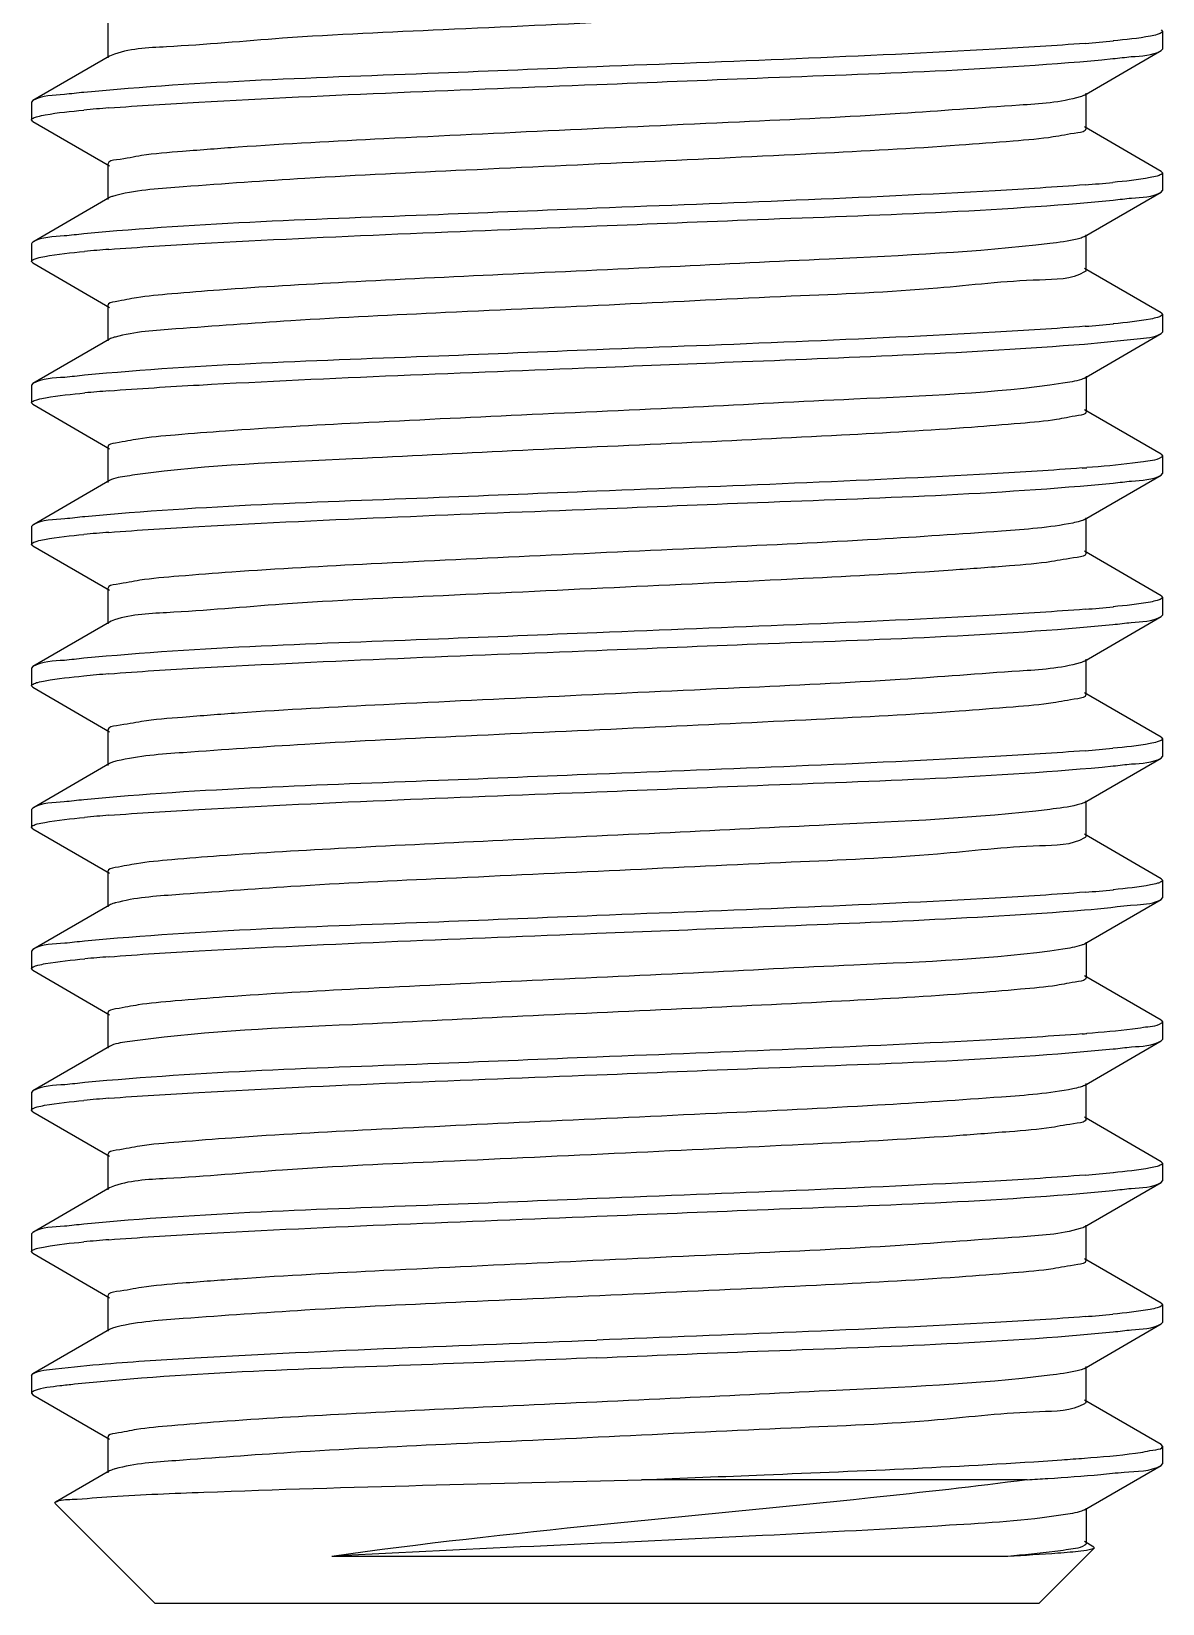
# Model space of a CAD drawing. Extents: x 4995099 to 5303443, y 4627657 to 4889583.
# Drawn here: x 5050734.9 to 5050912.9, y 4772511 to 4772758.2 of the extents above; entities that cross this region are included whole.
import ezdxf

# ---------------------------------------------------------------- set-up
doc = ezdxf.new("R2010")
doc.units = 0
doc.header["$LTSCALE"] = 1000
doc.header["$MEASUREMENT"] = 0
doc.layers.get('0').update_dxf_attribs({"color": 4, "linetype": 'CONTINUOUS'})

msp = doc.modelspace()

# ---------------------------------------------------------------- linework, layer by layer
at = {"linetype": 'Continuous'}
for p, q in [((5050746.98, 4772759.57), (5050746.98, 4772754.01)), ((5050912.68, 4772758.42), (5050912.89, 4772758.18)), ((5050912.89, 4772758.18), (5050912.89, 4772755.4)), ((5050747.22, 4772754.29), (5050735.15, 4772747.3)), ((5050747.5, 4772754.42), (5050747.22, 4772754.29)), ((5050900.6, 4772748.17), (5050912.68, 4772755.16)), ((5050912.68, 4772755.16), (5050912.89, 4772755.4)), ((5050735.15, 4772747.3), (5050734.94, 4772747.06)), ((5050734.94, 4772747.06), (5050734.94, 4772744.28)), ((5050900.85, 4772742.89), (5050900.85, 4772748.45)), ((5050735.15, 4772744.03), (5050734.94, 4772744.28)), ((5050735.15, 4772744.03), (5050747.22, 4772737.04)), ((5050912.68, 4772736.18), (5050900.6, 4772743.17)), ((5050746.98, 4772737.33), (5050746.98, 4772731.77)), ((5050912.68, 4772736.18), (5050912.89, 4772735.94)), ((5050912.89, 4772735.94), (5050912.89, 4772733.16)), ((5050747.22, 4772732.05), (5050735.15, 4772725.06)), ((5050900.6, 4772725.92), (5050912.68, 4772732.91)), ((5050912.68, 4772732.91), (5050912.89, 4772733.16)), ((5050735.15, 4772725.06), (5050734.94, 4772724.82)), ((5050734.94, 4772724.81), (5050734.94, 4772722.03)), ((5050900.6, 4772725.92), (5050900.26, 4772725.77)), ((5050900.85, 4772720.64), (5050900.85, 4772726.2)), ((5050735.15, 4772721.79), (5050734.94, 4772722.03)), ((5050735.15, 4772721.79), (5050747.22, 4772714.8)), ((5050912.68, 4772713.94), (5050900.6, 4772720.92)), ((5050746.98, 4772715.08), (5050746.98, 4772709.52)), ((5050912.68, 4772713.94), (5050912.89, 4772713.69)), ((5050912.89, 4772713.69), (5050912.89, 4772710.91)), ((5050747.22, 4772709.8), (5050735.15, 4772702.81)), ((5050900.6, 4772703.68), (5050912.68, 4772710.67)), ((5050912.68, 4772710.67), (5050912.89, 4772710.91)), ((5050735.15, 4772702.81), (5050734.94, 4772702.57)), ((5050734.94, 4772702.57), (5050734.94, 4772699.79)), ((5050900.85, 4772703.96), (5050900.85, 4772698.4)), ((5050735.15, 4772699.55), (5050734.94, 4772699.79)), ((5050735.15, 4772699.55), (5050747.22, 4772692.56)), ((5050912.68, 4772691.69), (5050900.6, 4772698.68)), ((5050746.98, 4772692.84), (5050746.98, 4772687.28)), ((5050912.68, 4772691.69), (5050912.89, 4772691.45)), ((5050912.89, 4772691.45), (5050912.89, 4772688.67)), ((5050747.22, 4772687.56), (5050735.15, 4772680.57)), ((5050900.6, 4772681.44), (5050912.68, 4772688.42)), ((5050912.68, 4772688.42), (5050912.89, 4772688.67)), ((5050735.15, 4772680.57), (5050734.94, 4772680.33)), ((5050734.94, 4772680.33), (5050734.94, 4772677.55)), ((5050900.85, 4772676.16), (5050900.85, 4772681.72)), ((5050735.15, 4772677.3), (5050734.94, 4772677.54)), ((5050735.15, 4772677.3), (5050747.22, 4772670.31)), ((5050912.68, 4772669.45), (5050900.6, 4772676.44)), ((5050746.98, 4772670.59), (5050746.98, 4772665.03)), ((5050912.68, 4772669.45), (5050912.89, 4772669.2)), ((5050912.89, 4772669.2), (5050912.89, 4772666.42)), ((5050747.22, 4772665.32), (5050735.15, 4772658.33)), ((5050747.5, 4772665.45), (5050747.22, 4772665.32)), ((5050900.6, 4772659.19), (5050912.68, 4772666.18)), ((5050912.68, 4772666.18), (5050912.89, 4772666.42)), ((5050735.15, 4772658.33), (5050734.94, 4772658.08)), ((5050734.94, 4772658.08), (5050734.94, 4772655.3)), ((5050900.85, 4772653.91), (5050900.85, 4772659.47)), ((5050735.15, 4772655.06), (5050734.94, 4772655.3)), ((5050735.15, 4772655.06), (5050747.22, 4772648.07)), ((5050912.68, 4772647.2), (5050900.6, 4772654.19)), ((5050746.98, 4772648.35), (5050746.98, 4772642.79)), ((5050912.68, 4772647.2), (5050912.89, 4772646.96)), ((5050912.89, 4772646.96), (5050912.89, 4772644.18)), ((5050747.22, 4772643.07), (5050735.15, 4772636.08)), ((5050900.6, 4772636.95), (5050912.68, 4772643.94)), ((5050912.68, 4772643.94), (5050912.89, 4772644.18)), ((5050735.15, 4772636.08), (5050734.94, 4772635.84)), ((5050734.94, 4772635.84), (5050734.94, 4772633.06)), ((5050900.6, 4772636.95), (5050900.26, 4772636.79)), ((5050900.85, 4772631.67), (5050900.85, 4772637.23)), ((5050735.15, 4772632.82), (5050734.94, 4772633.06)), ((5050735.15, 4772632.82), (5050747.22, 4772625.83)), ((5050912.68, 4772624.96), (5050900.6, 4772631.95)), ((5050746.98, 4772626.11), (5050746.98, 4772620.55)), ((5050912.68, 4772624.96), (5050912.89, 4772624.72)), ((5050912.89, 4772624.72), (5050912.89, 4772621.94)), ((5050747.22, 4772620.83), (5050735.15, 4772613.84)), ((5050900.6, 4772614.7), (5050912.68, 4772621.69)), ((5050912.68, 4772621.69), (5050912.89, 4772621.94)), ((5050735.15, 4772613.84), (5050734.94, 4772613.59)), ((5050734.94, 4772613.6), (5050734.94, 4772610.81)), ((5050900.85, 4772614.99), (5050900.85, 4772609.42)), ((5050735.15, 4772610.57), (5050734.94, 4772610.82)), ((5050735.15, 4772610.57), (5050747.22, 4772603.58)), ((5050912.68, 4772602.72), (5050900.6, 4772609.71)), ((5050746.98, 4772603.86), (5050746.98, 4772598.3)), ((5050912.68, 4772602.72), (5050912.89, 4772602.47)), ((5050912.89, 4772602.47), (5050912.89, 4772599.69)), ((5050747.22, 4772598.58), (5050735.15, 4772591.6)), ((5050900.6, 4772592.46), (5050912.68, 4772599.45)), ((5050912.68, 4772599.45), (5050912.89, 4772599.69)), ((5050735.15, 4772591.6), (5050734.94, 4772591.35)), ((5050734.94, 4772591.35), (5050734.94, 4772588.57)), ((5050900.85, 4772587.18), (5050900.85, 4772592.74)), ((5050735.15, 4772588.33), (5050734.94, 4772588.57)), ((5050735.15, 4772588.33), (5050747.22, 4772581.34)), ((5050912.68, 4772580.47), (5050900.6, 4772587.46)), ((5050746.98, 4772581.62), (5050746.98, 4772576.06)), ((5050912.68, 4772580.47), (5050912.89, 4772580.23)), ((5050912.89, 4772580.23), (5050912.89, 4772577.45)), ((5050747.22, 4772576.34), (5050735.15, 4772569.35)), ((5050747.5, 4772576.47), (5050747.22, 4772576.34)), ((5050900.6, 4772570.22), (5050912.68, 4772577.21)), ((5050912.68, 4772577.21), (5050912.89, 4772577.45)), ((5050735.15, 4772569.35), (5050734.94, 4772569.11)), ((5050734.94, 4772569.11), (5050734.94, 4772566.33)), ((5050900.85, 4772564.94), (5050900.85, 4772570.5)), ((5050735.15, 4772566.08), (5050734.94, 4772566.33)), ((5050735.15, 4772566.08), (5050747.22, 4772559.09)), ((5050912.68, 4772558.23), (5050900.6, 4772565.22)), ((5050746.98, 4772559.38), (5050746.98, 4772553.82)), ((5050912.68, 4772558.23), (5050912.89, 4772557.99)), ((5050912.89, 4772557.99), (5050912.89, 4772555.21)), ((5050747.22, 4772554.1), (5050735.15, 4772547.11)), ((5050900.6, 4772547.97), (5050912.68, 4772554.96)), ((5050912.68, 4772554.96), (5050912.89, 4772555.21)), ((5050734.94, 4772546.86), (5050735.15, 4772547.11)), ((5050734.94, 4772546.86), (5050734.94, 4772544.08)), ((5050900.6, 4772547.97), (5050900.26, 4772547.82)), ((5050900.85, 4772542.69), (5050900.85, 4772548.25)), ((5050734.94, 4772544.08), (5050735.15, 4772543.84)), ((5050735.15, 4772543.84), (5050747.22, 4772536.85)), ((5050912.68, 4772535.99), (5050900.6, 4772542.98)), ((5050746.98, 4772537.13), (5050746.98, 4772531.57)), ((5050912.89, 4772535.74), (5050912.68, 4772535.99)), ((5050912.89, 4772535.74), (5050912.89, 4772532.96)), ((5050747.22, 4772531.85), (5050738.7, 4772526.92)), ((5050900.6, 4772525.73), (5050912.68, 4772532.72)), ((5050912.68, 4772532.72), (5050912.89, 4772532.96)), ((5050891.57, 4772530.46), (5050830.89, 4772530.46)), ((5050738.64, 4772526.76), (5050738.7, 4772526.92)), ((5050754.4, 4772511), (5050738.64, 4772526.76)), ((5050900.85, 4772526.01), (5050900.85, 4772520.45)), ((5050893.42, 4772511), (5050902.13, 4772519.71)), ((5050902.07, 4772519.88), (5050900.6, 4772520.73)), ((5050902.07, 4772519.88), (5050902.13, 4772519.71)), ((5050888.54, 4772518.42), (5050782.17, 4772518.42)), ((5050893.42, 4772511), (5050754.4, 4772511))]:
    msp.add_line(p, q, dxfattribs=at)
for centre, radius, start, end in [((5050882.16, 4772995.06), 239.47, 274.4414, 275.5078), ((5050766.62, 4772496.11), 250.8, 94.4561, 95.3622), ((5050882.05, 4772974.06), 240.72, 274.4467, 275.4882), ((5050766.83, 4772471.29), 253.39, 94.457, 95.331), ((5050882.18, 4772950.28), 239.18, 274.444, 275.509), ((5050750.32, 4772701.93), 8.49, 105.0931, 106.1411), ((5050766.95, 4772447.62), 254.82, 94.4581, 95.3147), ((5050873.99, 4773028.74), 340.22, 274.4234, 274.5497), ((5050766.65, 4772428.96), 251.22, 94.457, 95.3557), ((5050882.16, 4772906.08), 239.47, 274.4414, 275.5078), ((5050766.62, 4772407.13), 250.8, 94.4561, 95.3622), ((5050882.05, 4772885.09), 240.72, 274.4467, 275.4882), ((5050766.83, 4772382.31), 253.39, 94.457, 95.331), ((5050882.18, 4772861.3), 239.18, 274.444, 275.509), ((5050750.32, 4772612.96), 8.49, 105.0931, 106.1411), ((5050766.95, 4772358.64), 254.82, 94.4581, 95.3147), ((5050873.99, 4772939.77), 340.22, 274.4234, 274.5497), ((5050766.65, 4772339.98), 251.22, 94.457, 95.3557), ((5050882.16, 4772817.11), 239.47, 274.4414, 275.5078), ((5050766.62, 4772318.16), 250.8, 94.4561, 95.3622), ((5050882.05, 4772796.11), 240.72, 274.4467, 275.4882), ((5050750.32, 4772523.98), 8.49, 105.0931, 106.1411)]:
    msp.add_arc(centre, radius, start, end, dxfattribs=at)
for points, knots in [([(5050900.85, 4772765.13), (5050900.84, 4772764.62), (5050898.15, 4772764.33), (5050894.87, 4772763.59), (5050887.91, 4772763.06), (5050875.15, 4772762.06), (5050854.85, 4772761.01), (5050828.18, 4772759.77), (5050800.87, 4772758.46), (5050776.71, 4772757.45), (5050759.48, 4772755.81), (5050750.22, 4772755.5), (5050747.5, 4772754.42)], [0, 0, 0, 0, 0.009911, 0.036684, 0.079861, 0.138026, 0.290611, 0.473012, 0.659513, 0.823824, 0.942824, 1, 1, 1, 1]), ([(5050912.05, 4772757.69), (5050911.69, 4772757.59), (5050909.41, 4772757.11), (5050907.09, 4772756.88), (5050905.14, 4772756.69)], [0, 0, 0, 0, 0.159145, 1, 1, 1, 1]), ([(5050912.88, 4772758.18), (5050912.88, 4772758.07), (5050912.55, 4772757.84), (5050912.26, 4772757.76), (5050912.05, 4772757.69)], [0, 0, 0, 0, 0.322656, 1, 1, 1, 1]), ([(5050900.7, 4772756.3), (5050895.99, 4772755.93), (5050870.41, 4772754.39), (5050844.79, 4772753.45), (5050823.91, 4772752.62)], [0, 0, 0, 0, 0.184477, 1, 1, 1, 1]), ([(5050823.91, 4772749.84), (5050832.31, 4772750.17), (5050859.37, 4772751.33), (5050886.48, 4772752.1), (5050905.08, 4772753.9)], [0, 0, 0, 0, 0.310323, 1, 1, 1, 1]), ([(5050905.08, 4772753.9), (5050906.04, 4772754), (5050908.55, 4772754.36), (5050911.29, 4772754.35), (5050912.67, 4772755.16)], [0, 0, 0, 0, 0.378132, 1, 1, 1, 1]), ([(5050823.91, 4772752.62), (5050815.6, 4772752.29), (5050788.69, 4772751.14), (5050761.74, 4772750.35), (5050743.2, 4772748.6)], [0, 0, 0, 0, 0.308852, 1, 1, 1, 1]), ([(5050747.13, 4772746.15), (5050751.84, 4772746.52), (5050777.42, 4772748.07), (5050803.03, 4772749.01), (5050823.91, 4772749.84)], [0, 0, 0, 0, 0.18453, 1, 1, 1, 1]), ([(5050743.2, 4772748.6), (5050742.17, 4772748.5), (5050739.52, 4772748.12), (5050736.61, 4772748.15), (5050735.15, 4772747.3)], [0, 0, 0, 0, 0.37931, 1, 1, 1, 1]), ([(5050899.92, 4772747.9), (5050896.84, 4772746.98), (5050887.27, 4772746.42), (5050869.48, 4772744.99), (5050845.3, 4772743.89), (5050818.21, 4772742.63), (5050791.97, 4772741.39), (5050772.07, 4772740.35), (5050759.6, 4772739.38), (5050752.8, 4772738.85), (5050749.6, 4772738.12), (5050746.98, 4772737.82), (5050746.98, 4772737.33)], [0, 0, 0, 0, 0.062951, 0.18524, 0.350271, 0.535399, 0.715185, 0.864922, 0.92187, 0.964113, 0.990297, 1, 1, 1, 1]), ([(5050900.6, 4772748.17), (5050900.51, 4772748.11), (5050900.29, 4772748.01), (5050900.06, 4772747.94), (5050899.92, 4772747.9)], [0, 0, 0, 0, 0.430479, 1, 1, 1, 1]), ([(5050734.94, 4772744.28), (5050734.94, 4772744.4), (5050735.35, 4772744.66), (5050735.69, 4772744.74), (5050735.94, 4772744.81)], [0, 0, 0, 0, 0.315061, 1, 1, 1, 1]), ([(5050735.94, 4772744.81), (5050736.33, 4772744.91), (5050738.72, 4772745.39), (5050741.15, 4772745.62), (5050743.18, 4772745.81)], [0, 0, 0, 0, 0.163145, 1, 1, 1, 1]), ([(5050900.84, 4772742.89), (5050900.84, 4772742.4), (5050898.29, 4772742.1), (5050895.17, 4772741.39), (5050888.54, 4772740.86), (5050876.35, 4772739.9), (5050856.85, 4772738.87), (5050831.04, 4772737.65), (5050804.2, 4772736.41), (5050780, 4772735.28), (5050761.75, 4772733.96), (5050751.82, 4772733.26), (5050748.42, 4772732.45)], [0, 0, 0, 0, 0.00951, 0.035123, 0.076469, 0.132247, 0.279239, 0.456494, 0.640275, 0.805971, 0.931424, 1, 1, 1, 1]), ([(5050912.03, 4772735.45), (5050911.67, 4772735.34), (5050909.38, 4772734.86), (5050907.04, 4772734.63), (5050905.08, 4772734.44)], [0, 0, 0, 0, 0.159397, 1, 1, 1, 1]), ([(5050912.88, 4772735.94), (5050912.88, 4772735.83), (5050912.55, 4772735.59), (5050912.25, 4772735.51), (5050912.03, 4772735.45)], [0, 0, 0, 0, 0.322005, 1, 1, 1, 1]), ([(5050748.42, 4772732.45), (5050748.17, 4772732.39), (5050747.77, 4772732.28), (5050747.37, 4772732.13), (5050747.22, 4772732.05)], [0, 0, 0, 0, 0.59312, 1, 1, 1, 1]), ([(5050900.72, 4772734.06), (5050896, 4772733.69), (5050870.42, 4772732.14), (5050844.8, 4772731.21), (5050823.91, 4772730.37)], [0, 0, 0, 0, 0.184455, 1, 1, 1, 1]), ([(5050823.91, 4772727.59), (5050832.33, 4772727.93), (5050859.41, 4772729.09), (5050886.54, 4772729.85), (5050905.14, 4772731.67)], [0, 0, 0, 0, 0.310595, 1, 1, 1, 1]), ([(5050905.14, 4772731.67), (5050906.1, 4772731.76), (5050908.59, 4772732.12), (5050911.3, 4772732.12), (5050912.67, 4772732.91)], [0, 0, 0, 0, 0.377931, 1, 1, 1, 1]), ([(5050823.91, 4772730.37), (5050815.59, 4772730.04), (5050788.68, 4772728.9), (5050761.72, 4772728.1), (5050743.18, 4772726.35)], [0, 0, 0, 0, 0.308927, 1, 1, 1, 1]), ([(5050747.14, 4772723.91), (5050751.85, 4772724.28), (5050777.43, 4772725.83), (5050803.04, 4772726.76), (5050823.91, 4772727.59)], [0, 0, 0, 0, 0.184554, 1, 1, 1, 1]), ([(5050743.18, 4772726.35), (5050742.15, 4772726.25), (5050739.5, 4772725.88), (5050736.6, 4772725.9), (5050735.15, 4772725.06)], [0, 0, 0, 0, 0.379296, 1, 1, 1, 1]), ([(5050895.13, 4772724.83), (5050883.62, 4772723.43), (5050863.67, 4772722.59), (5050834.99, 4772721.12), (5050809.65, 4772720), (5050786.06, 4772718.84), (5050768.56, 4772717.87), (5050757.76, 4772716.98), (5050751.95, 4772716.47), (5050749.18, 4772715.85), (5050746.98, 4772715.51), (5050746.98, 4772715.08)], [0, 0, 0, 0, 0.234088, 0.402448, 0.579889, 0.745639, 0.880314, 0.930897, 0.968237, 0.991317, 1, 1, 1, 1]), ([(5050900.26, 4772725.77), (5050900.01, 4772725.67), (5050898.32, 4772725.22), (5050896.59, 4772725.01), (5050895.13, 4772724.83)], [0, 0, 0, 0, 0.158312, 1, 1, 1, 1]), ([(5050734.94, 4772722.03), (5050734.94, 4772722.15), (5050735.31, 4772722.39), (5050735.62, 4772722.48), (5050735.86, 4772722.54)], [0, 0, 0, 0, 0.317967, 1, 1, 1, 1]), ([(5050735.86, 4772722.54), (5050736.24, 4772722.65), (5050738.7, 4772723.15), (5050741.2, 4772723.38), (5050743.29, 4772723.58)], [0, 0, 0, 0, 0.159617, 1, 1, 1, 1]), ([(5050900.61, 4772720.37), (5050898.56, 4772719.15), (5050890.32, 4772719.21), (5050875.31, 4772717.35), (5050853.11, 4772716.53), (5050827.38, 4772715.22), (5050801.13, 4772714.02), (5050777.81, 4772712.92), (5050760.52, 4772711.59), (5050751.2, 4772710.97), (5050748.11, 4772710.13)], [0, 0, 0, 0, 0.046973, 0.152409, 0.303029, 0.479455, 0.658932, 0.818305, 0.937036, 1, 1, 1, 1]), ([(5050900.85, 4772720.64), (5050900.85, 4772720.59), (5050900.78, 4772720.47), (5050900.68, 4772720.41), (5050900.61, 4772720.37)], [0, 0, 0, 0, 0.402304, 1, 1, 1, 1]), ([(5050912.09, 4772713.22), (5050911.73, 4772713.11), (5050909.44, 4772712.62), (5050907.11, 4772712.4), (5050905.14, 4772712.2)], [0, 0, 0, 0, 0.157623, 1, 1, 1, 1]), ([(5050912.88, 4772713.69), (5050912.88, 4772713.59), (5050912.57, 4772713.36), (5050912.29, 4772713.28), (5050912.09, 4772713.22)], [0, 0, 0, 0, 0.324871, 1, 1, 1, 1]), ([(5050747.96, 4772710.09), (5050747.81, 4772710.04), (5050747.56, 4772709.96), (5050747.32, 4772709.86), (5050747.22, 4772709.8)], [0, 0, 0, 0, 0.572041, 1, 1, 1, 1]), ([(5050900.72, 4772711.82), (5050896, 4772711.45), (5050870.42, 4772709.9), (5050844.8, 4772708.96), (5050823.91, 4772708.13)], [0, 0, 0, 0, 0.184436, 1, 1, 1, 1]), ([(5050900.6, 4772709.03), (5050903.37, 4772709.25), (5050907.31, 4772709.8), (5050911.56, 4772710.03), (5050912.67, 4772710.67)], [0, 0, 0, 0, 0.683734, 1, 1, 1, 1]), ([(5050823.91, 4772708.13), (5050815.61, 4772707.8), (5050788.74, 4772706.66), (5050761.81, 4772705.86), (5050743.29, 4772704.12)], [0, 0, 0, 0, 0.308576, 1, 1, 1, 1]), ([(5050823.91, 4772705.35), (5050831.53, 4772705.65), (5050857.1, 4772706.71), (5050882.68, 4772707.62), (5050900.6, 4772709.03)], [0, 0, 0, 0, 0.297863, 1, 1, 1, 1]), ([(5050747.14, 4772701.67), (5050751.86, 4772702.04), (5050777.43, 4772703.58), (5050803.04, 4772704.52), (5050823.91, 4772705.35)], [0, 0, 0, 0, 0.184575, 1, 1, 1, 1]), ([(5050743.29, 4772704.12), (5050742.25, 4772704.02), (5050739.56, 4772703.64), (5050736.62, 4772703.67), (5050735.15, 4772702.81)], [0, 0, 0, 0, 0.37952, 1, 1, 1, 1]), ([(5050897.17, 4772702.86), (5050886.31, 4772701.22), (5050866.86, 4772700.57), (5050838.49, 4772699.02), (5050812.5, 4772697.9), (5050788, 4772696.7), (5050769.71, 4772695.71), (5050758.36, 4772694.79), (5050752.23, 4772694.27), (5050749.32, 4772693.61), (5050746.97, 4772693.29), (5050746.98, 4772692.84)], [0, 0, 0, 0, 0.218787, 0.386207, 0.566108, 0.736243, 0.875583, 0.928118, 0.966979, 0.991, 1, 1, 1, 1]), ([(5050900.6, 4772703.68), (5050900.45, 4772703.59), (5050899.34, 4772703.18), (5050898.16, 4772703.01), (5050897.17, 4772702.86)], [0, 0, 0, 0, 0.147905, 1, 1, 1, 1]), ([(5050734.94, 4772699.79), (5050734.94, 4772699.92), (5050735.36, 4772700.17), (5050735.7, 4772700.26), (5050735.97, 4772700.33)], [0, 0, 0, 0, 0.313847, 1, 1, 1, 1]), ([(5050735.97, 4772700.33), (5050736.36, 4772700.43), (5050738.8, 4772700.91), (5050741.28, 4772701.15), (5050743.35, 4772701.34)], [0, 0, 0, 0, 0.163234, 1, 1, 1, 1]), ([(5050900.85, 4772698.4), (5050900.85, 4772697.96), (5050898.57, 4772697.63), (5050895.73, 4772696.99), (5050889.77, 4772696.48), (5050878.69, 4772695.57), (5050860.8, 4772694.59), (5050836.75, 4772693.41), (5050811.08, 4772692.28), (5050782.54, 4772690.78), (5050762.82, 4772690.02), (5050751.62, 4772688.51)], [0, 0, 0, 0, 0.00884, 0.032379, 0.070466, 0.122006, 0.258971, 0.426878, 0.605536, 0.773444, 1, 1, 1, 1]), ([(5050909.86, 4772690.52), (5050909.3, 4772690.44), (5050906.35, 4772690.04), (5050903.38, 4772689.79), (5050900.97, 4772689.6)], [0, 0, 0, 0, 0.190828, 1, 1, 1, 1]), ([(5050912.89, 4772691.45), (5050912.89, 4772691.35), (5050911.86, 4772690.61), (5050910.82, 4772690.67), (5050909.86, 4772690.52)], [0, 0, 0, 0, 0.093121, 1, 1, 1, 1]), ([(5050751.62, 4772688.51), (5050751.08, 4772688.44), (5050749.61, 4772688.19), (5050748.05, 4772688.04), (5050747.22, 4772687.56)], [0, 0, 0, 0, 0.360643, 1, 1, 1, 1]), ([(5050900.23, 4772689.54), (5050895.5, 4772689.17), (5050870.08, 4772687.65), (5050844.63, 4772686.71), (5050823.91, 4772685.89)], [0, 0, 0, 0, 0.18595, 1, 1, 1, 1]), ([(5050823.91, 4772683.11), (5050832.32, 4772683.44), (5050859.41, 4772684.6), (5050886.54, 4772685.37), (5050905.14, 4772687.18)], [0, 0, 0, 0, 0.310578, 1, 1, 1, 1]), ([(5050905.14, 4772687.18), (5050906.1, 4772687.27), (5050908.59, 4772687.63), (5050911.3, 4772687.63), (5050912.67, 4772688.42)], [0, 0, 0, 0, 0.377935, 1, 1, 1, 1]), ([(5050823.91, 4772685.89), (5050815.63, 4772685.56), (5050788.77, 4772684.41), (5050761.86, 4772683.61), (5050743.35, 4772681.88)], [0, 0, 0, 0, 0.308379, 1, 1, 1, 1]), ([(5050747.13, 4772679.42), (5050751.84, 4772679.79), (5050777.42, 4772681.34), (5050803.03, 4772682.28), (5050823.91, 4772683.11)], [0, 0, 0, 0, 0.184524, 1, 1, 1, 1]), ([(5050743.35, 4772681.88), (5050742.3, 4772681.78), (5050739.6, 4772681.4), (5050736.63, 4772681.43), (5050735.15, 4772680.57)], [0, 0, 0, 0, 0.379704, 1, 1, 1, 1]), ([(5050898.77, 4772680.89), (5050895.09, 4772680.16), (5050884.8, 4772679.39), (5050866.13, 4772678.13), (5050841.92, 4772676.99), (5050815.35, 4772675.77), (5050789.97, 4772674.56), (5050770.88, 4772673.54), (5050758.97, 4772672.59), (5050752.51, 4772672.07), (5050749.46, 4772671.38), (5050746.98, 4772671.07), (5050746.98, 4772670.59)], [0, 0, 0, 0, 0.074051, 0.202548, 0.368862, 0.551322, 0.726125, 0.870472, 0.925123, 0.96561, 0.990669, 1, 1, 1, 1]), ([(5050900.6, 4772681.44), (5050900.39, 4772681.31), (5050899.77, 4772681.11), (5050899.15, 4772680.97), (5050898.77, 4772680.89)], [0, 0, 0, 0, 0.388593, 1, 1, 1, 1]), ([(5050734.94, 4772677.54), (5050734.94, 4772677.66), (5050735.3, 4772677.9), (5050735.6, 4772677.98), (5050735.84, 4772678.05)], [0, 0, 0, 0, 0.318631, 1, 1, 1, 1]), ([(5050735.84, 4772678.05), (5050736.22, 4772678.16), (5050738.65, 4772678.65), (5050741.12, 4772678.89), (5050743.2, 4772679.08)], [0, 0, 0, 0, 0.159226, 1, 1, 1, 1]), ([(5050900.85, 4772676.16), (5050900.84, 4772675.65), (5050898.15, 4772675.36), (5050894.87, 4772674.61), (5050887.91, 4772674.08), (5050875.15, 4772673.09), (5050854.85, 4772672.04), (5050828.18, 4772670.8), (5050800.87, 4772669.49), (5050776.71, 4772668.47), (5050759.48, 4772666.84), (5050750.22, 4772666.53), (5050747.5, 4772665.45)], [0, 0, 0, 0, 0.009911, 0.036684, 0.079861, 0.138026, 0.290611, 0.473012, 0.659513, 0.823824, 0.942824, 1, 1, 1, 1]), ([(5050912.05, 4772668.72), (5050911.69, 4772668.61), (5050909.41, 4772668.13), (5050907.09, 4772667.91), (5050905.14, 4772667.72)], [0, 0, 0, 0, 0.159145, 1, 1, 1, 1]), ([(5050912.88, 4772669.2), (5050912.88, 4772669.1), (5050912.55, 4772668.86), (5050912.26, 4772668.78), (5050912.05, 4772668.72)], [0, 0, 0, 0, 0.322656, 1, 1, 1, 1]), ([(5050900.7, 4772667.33), (5050895.99, 4772666.96), (5050870.41, 4772665.41), (5050844.79, 4772664.47), (5050823.91, 4772663.64)], [0, 0, 0, 0, 0.184477, 1, 1, 1, 1]), ([(5050823.91, 4772660.86), (5050832.31, 4772661.2), (5050859.37, 4772662.36), (5050886.48, 4772663.12), (5050905.08, 4772664.93)], [0, 0, 0, 0, 0.310323, 1, 1, 1, 1]), ([(5050905.08, 4772664.93), (5050906.04, 4772665.02), (5050908.55, 4772665.38), (5050911.29, 4772665.38), (5050912.67, 4772666.18)], [0, 0, 0, 0, 0.378132, 1, 1, 1, 1]), ([(5050823.91, 4772663.64), (5050815.6, 4772663.31), (5050788.69, 4772662.17), (5050761.74, 4772661.37), (5050743.2, 4772659.62)], [0, 0, 0, 0, 0.308852, 1, 1, 1, 1]), ([(5050747.13, 4772657.18), (5050751.84, 4772657.55), (5050777.42, 4772659.1), (5050803.03, 4772660.03), (5050823.91, 4772660.86)], [0, 0, 0, 0, 0.18453, 1, 1, 1, 1]), ([(5050743.2, 4772659.62), (5050742.17, 4772659.52), (5050739.52, 4772659.15), (5050736.61, 4772659.17), (5050735.15, 4772658.33)], [0, 0, 0, 0, 0.37931, 1, 1, 1, 1]), ([(5050899.92, 4772658.92), (5050896.84, 4772658), (5050887.27, 4772657.45), (5050869.48, 4772656.01), (5050845.3, 4772654.92), (5050818.21, 4772653.65), (5050791.97, 4772652.42), (5050772.07, 4772651.38), (5050759.6, 4772650.4), (5050752.8, 4772649.87), (5050749.6, 4772649.15), (5050746.98, 4772648.85), (5050746.98, 4772648.35)], [0, 0, 0, 0, 0.062951, 0.18524, 0.350271, 0.535399, 0.715185, 0.864922, 0.92187, 0.964113, 0.990297, 1, 1, 1, 1]), ([(5050900.6, 4772659.19), (5050900.51, 4772659.14), (5050900.29, 4772659.04), (5050900.06, 4772658.96), (5050899.92, 4772658.92)], [0, 0, 0, 0, 0.430479, 1, 1, 1, 1]), ([(5050734.94, 4772655.3), (5050734.94, 4772655.43), (5050735.35, 4772655.68), (5050735.69, 4772655.77), (5050735.94, 4772655.84)], [0, 0, 0, 0, 0.315061, 1, 1, 1, 1]), ([(5050735.94, 4772655.84), (5050736.33, 4772655.94), (5050738.72, 4772656.41), (5050741.15, 4772656.65), (5050743.18, 4772656.84)], [0, 0, 0, 0, 0.163145, 1, 1, 1, 1]), ([(5050900.84, 4772653.91), (5050900.84, 4772653.43), (5050898.29, 4772653.12), (5050895.17, 4772652.41), (5050888.54, 4772651.89), (5050876.35, 4772650.92), (5050856.85, 4772649.9), (5050831.04, 4772648.67), (5050804.2, 4772647.44), (5050780, 4772646.3), (5050761.75, 4772644.98), (5050751.82, 4772644.29), (5050748.42, 4772643.48)], [0, 0, 0, 0, 0.00951, 0.035123, 0.076469, 0.132247, 0.279239, 0.456494, 0.640275, 0.805971, 0.931424, 1, 1, 1, 1]), ([(5050912.03, 4772646.47), (5050911.67, 4772646.37), (5050909.38, 4772645.88), (5050907.04, 4772645.66), (5050905.08, 4772645.47)], [0, 0, 0, 0, 0.159397, 1, 1, 1, 1]), ([(5050912.88, 4772646.96), (5050912.88, 4772646.85), (5050912.55, 4772646.61), (5050912.25, 4772646.53), (5050912.03, 4772646.47)], [0, 0, 0, 0, 0.322005, 1, 1, 1, 1]), ([(5050748.42, 4772643.48), (5050748.17, 4772643.42), (5050747.77, 4772643.31), (5050747.37, 4772643.16), (5050747.22, 4772643.07)], [0, 0, 0, 0, 0.59312, 1, 1, 1, 1]), ([(5050900.72, 4772645.09), (5050896, 4772644.72), (5050870.42, 4772643.17), (5050844.8, 4772642.23), (5050823.91, 4772641.4)], [0, 0, 0, 0, 0.184455, 1, 1, 1, 1]), ([(5050823.91, 4772638.62), (5050832.33, 4772638.95), (5050859.41, 4772640.12), (5050886.54, 4772640.88), (5050905.14, 4772642.69)], [0, 0, 0, 0, 0.310595, 1, 1, 1, 1]), ([(5050905.14, 4772642.69), (5050906.1, 4772642.79), (5050908.59, 4772643.14), (5050911.3, 4772643.14), (5050912.67, 4772643.94)], [0, 0, 0, 0, 0.377931, 1, 1, 1, 1]), ([(5050823.91, 4772641.4), (5050815.59, 4772641.07), (5050788.68, 4772639.92), (5050761.72, 4772639.13), (5050743.18, 4772637.37)], [0, 0, 0, 0, 0.308927, 1, 1, 1, 1]), ([(5050747.14, 4772634.93), (5050751.85, 4772635.31), (5050777.43, 4772636.85), (5050803.04, 4772637.79), (5050823.91, 4772638.62)], [0, 0, 0, 0, 0.184554, 1, 1, 1, 1]), ([(5050743.18, 4772637.37), (5050742.15, 4772637.28), (5050739.5, 4772636.9), (5050736.6, 4772636.93), (5050735.15, 4772636.08)], [0, 0, 0, 0, 0.379296, 1, 1, 1, 1]), ([(5050895.13, 4772635.86), (5050883.62, 4772634.46), (5050863.67, 4772633.62), (5050834.99, 4772632.15), (5050809.65, 4772631.03), (5050786.06, 4772629.87), (5050768.56, 4772628.9), (5050757.76, 4772628.01), (5050751.95, 4772627.49), (5050749.18, 4772626.87), (5050746.98, 4772626.54), (5050746.98, 4772626.11)], [0, 0, 0, 0, 0.234088, 0.402448, 0.579889, 0.745639, 0.880314, 0.930897, 0.968237, 0.991317, 1, 1, 1, 1]), ([(5050900.26, 4772636.79), (5050900.01, 4772636.7), (5050898.32, 4772636.24), (5050896.59, 4772636.03), (5050895.13, 4772635.86)], [0, 0, 0, 0, 0.158312, 1, 1, 1, 1]), ([(5050734.94, 4772633.06), (5050734.94, 4772633.17), (5050735.31, 4772633.42), (5050735.62, 4772633.5), (5050735.86, 4772633.57)], [0, 0, 0, 0, 0.317967, 1, 1, 1, 1]), ([(5050735.86, 4772633.57), (5050736.24, 4772633.67), (5050738.7, 4772634.17), (5050741.2, 4772634.41), (5050743.29, 4772634.6)], [0, 0, 0, 0, 0.159617, 1, 1, 1, 1]), ([(5050900.61, 4772631.39), (5050898.56, 4772630.17), (5050890.32, 4772630.23), (5050875.31, 4772628.37), (5050853.11, 4772627.55), (5050827.38, 4772626.24), (5050801.13, 4772625.05), (5050777.81, 4772623.95), (5050760.52, 4772622.61), (5050751.2, 4772621.99), (5050748.11, 4772621.15)], [0, 0, 0, 0, 0.046973, 0.152409, 0.303029, 0.479455, 0.658932, 0.818305, 0.937036, 1, 1, 1, 1]), ([(5050900.85, 4772631.67), (5050900.85, 4772631.62), (5050900.78, 4772631.5), (5050900.68, 4772631.43), (5050900.61, 4772631.39)], [0, 0, 0, 0, 0.402304, 1, 1, 1, 1]), ([(5050912.09, 4772624.24), (5050911.73, 4772624.14), (5050909.44, 4772623.65), (5050907.11, 4772623.42), (5050905.14, 4772623.23)], [0, 0, 0, 0, 0.157623, 1, 1, 1, 1]), ([(5050912.88, 4772624.72), (5050912.88, 4772624.61), (5050912.57, 4772624.38), (5050912.29, 4772624.3), (5050912.09, 4772624.24)], [0, 0, 0, 0, 0.324871, 1, 1, 1, 1]), ([(5050747.96, 4772621.11), (5050747.81, 4772621.07), (5050747.56, 4772620.99), (5050747.32, 4772620.88), (5050747.22, 4772620.83)], [0, 0, 0, 0, 0.572041, 1, 1, 1, 1]), ([(5050900.72, 4772622.84), (5050896, 4772622.47), (5050870.42, 4772620.92), (5050844.8, 4772619.99), (5050823.91, 4772619.16)], [0, 0, 0, 0, 0.184436, 1, 1, 1, 1]), ([(5050900.6, 4772620.05), (5050903.37, 4772620.27), (5050907.31, 4772620.82), (5050911.56, 4772621.05), (5050912.67, 4772621.69)], [0, 0, 0, 0, 0.683734, 1, 1, 1, 1]), ([(5050823.91, 4772619.16), (5050815.61, 4772618.83), (5050788.74, 4772617.68), (5050761.81, 4772616.88), (5050743.29, 4772615.14)], [0, 0, 0, 0, 0.308576, 1, 1, 1, 1]), ([(5050823.91, 4772616.38), (5050831.53, 4772616.68), (5050857.1, 4772617.73), (5050882.68, 4772618.65), (5050900.6, 4772620.05)], [0, 0, 0, 0, 0.297863, 1, 1, 1, 1]), ([(5050747.14, 4772612.69), (5050751.86, 4772613.06), (5050777.43, 4772614.61), (5050803.04, 4772615.55), (5050823.91, 4772616.38)], [0, 0, 0, 0, 0.184575, 1, 1, 1, 1]), ([(5050743.29, 4772615.14), (5050742.25, 4772615.04), (5050739.56, 4772614.67), (5050736.62, 4772614.7), (5050735.15, 4772613.84)], [0, 0, 0, 0, 0.37952, 1, 1, 1, 1]), ([(5050897.17, 4772613.89), (5050886.31, 4772612.25), (5050866.86, 4772611.6), (5050838.49, 4772610.05), (5050812.5, 4772608.92), (5050788, 4772607.73), (5050769.71, 4772606.73), (5050758.36, 4772605.81), (5050752.23, 4772605.29), (5050749.32, 4772604.64), (5050746.97, 4772604.32), (5050746.98, 4772603.86)], [0, 0, 0, 0, 0.218787, 0.386207, 0.566108, 0.736243, 0.875583, 0.928118, 0.966979, 0.991, 1, 1, 1, 1]), ([(5050900.6, 4772614.7), (5050900.45, 4772614.62), (5050899.34, 4772614.2), (5050898.16, 4772614.04), (5050897.17, 4772613.89)], [0, 0, 0, 0, 0.147905, 1, 1, 1, 1]), ([(5050734.94, 4772610.82), (5050734.94, 4772610.94), (5050735.36, 4772611.2), (5050735.7, 4772611.29), (5050735.97, 4772611.35)], [0, 0, 0, 0, 0.313847, 1, 1, 1, 1]), ([(5050735.97, 4772611.35), (5050736.36, 4772611.46), (5050738.8, 4772611.94), (5050741.28, 4772612.17), (5050743.35, 4772612.37)], [0, 0, 0, 0, 0.163234, 1, 1, 1, 1]), ([(5050900.85, 4772609.42), (5050900.85, 4772608.98), (5050898.57, 4772608.66), (5050895.73, 4772608.02), (5050889.77, 4772607.5), (5050878.69, 4772606.59), (5050860.8, 4772605.61), (5050836.75, 4772604.44), (5050811.08, 4772603.31), (5050782.54, 4772601.81), (5050762.82, 4772601.05), (5050751.62, 4772599.54)], [0, 0, 0, 0, 0.00884, 0.032379, 0.070466, 0.122006, 0.258971, 0.426878, 0.605536, 0.773444, 1, 1, 1, 1]), ([(5050909.86, 4772601.55), (5050909.3, 4772601.46), (5050906.35, 4772601.07), (5050903.38, 4772600.81), (5050900.97, 4772600.62)], [0, 0, 0, 0, 0.190828, 1, 1, 1, 1]), ([(5050912.89, 4772602.47), (5050912.89, 4772602.37), (5050911.86, 4772601.63), (5050910.82, 4772601.7), (5050909.86, 4772601.55)], [0, 0, 0, 0, 0.093121, 1, 1, 1, 1]), ([(5050751.62, 4772599.54), (5050751.08, 4772599.47), (5050749.61, 4772599.22), (5050748.05, 4772599.06), (5050747.22, 4772598.58)], [0, 0, 0, 0, 0.360643, 1, 1, 1, 1]), ([(5050900.23, 4772600.56), (5050895.5, 4772600.2), (5050870.08, 4772598.67), (5050844.63, 4772597.74), (5050823.91, 4772596.91)], [0, 0, 0, 0, 0.18595, 1, 1, 1, 1]), ([(5050823.91, 4772594.13), (5050832.32, 4772594.47), (5050859.41, 4772595.63), (5050886.54, 4772596.39), (5050905.14, 4772598.2)], [0, 0, 0, 0, 0.310578, 1, 1, 1, 1]), ([(5050905.14, 4772598.2), (5050906.1, 4772598.3), (5050908.59, 4772598.65), (5050911.3, 4772598.65), (5050912.67, 4772599.45)], [0, 0, 0, 0, 0.377935, 1, 1, 1, 1]), ([(5050823.91, 4772596.91), (5050815.63, 4772596.58), (5050788.77, 4772595.44), (5050761.86, 4772594.64), (5050743.35, 4772592.9)], [0, 0, 0, 0, 0.308379, 1, 1, 1, 1]), ([(5050747.13, 4772590.45), (5050751.84, 4772590.82), (5050777.42, 4772592.36), (5050803.03, 4772593.3), (5050823.91, 4772594.13)], [0, 0, 0, 0, 0.184524, 1, 1, 1, 1]), ([(5050743.35, 4772592.9), (5050742.3, 4772592.81), (5050739.6, 4772592.43), (5050736.63, 4772592.46), (5050735.15, 4772591.6)], [0, 0, 0, 0, 0.379704, 1, 1, 1, 1]), ([(5050898.77, 4772591.92), (5050895.09, 4772591.18), (5050884.8, 4772590.41), (5050866.13, 4772589.16), (5050841.92, 4772588.01), (5050815.35, 4772586.8), (5050789.97, 4772585.58), (5050770.88, 4772584.57), (5050758.97, 4772583.62), (5050752.51, 4772583.1), (5050749.46, 4772582.41), (5050746.98, 4772582.09), (5050746.98, 4772581.62)], [0, 0, 0, 0, 0.074051, 0.202548, 0.368862, 0.551322, 0.726125, 0.870472, 0.925123, 0.96561, 0.990669, 1, 1, 1, 1]), ([(5050900.6, 4772592.46), (5050900.39, 4772592.34), (5050899.77, 4772592.14), (5050899.15, 4772591.99), (5050898.77, 4772591.92)], [0, 0, 0, 0, 0.388593, 1, 1, 1, 1]), ([(5050734.94, 4772588.57), (5050734.94, 4772588.68), (5050735.3, 4772588.93), (5050735.6, 4772589.01), (5050735.84, 4772589.07)], [0, 0, 0, 0, 0.318631, 1, 1, 1, 1]), ([(5050735.84, 4772589.07), (5050736.22, 4772589.18), (5050738.65, 4772589.68), (5050741.12, 4772589.91), (5050743.2, 4772590.11)], [0, 0, 0, 0, 0.159226, 1, 1, 1, 1]), ([(5050900.85, 4772587.18), (5050900.84, 4772586.67), (5050898.15, 4772586.38), (5050894.87, 4772585.64), (5050887.91, 4772585.11), (5050875.15, 4772584.11), (5050854.85, 4772583.07), (5050828.18, 4772581.82), (5050800.87, 4772580.51), (5050776.71, 4772579.5), (5050759.48, 4772577.86), (5050750.22, 4772577.55), (5050747.5, 4772576.47)], [0, 0, 0, 0, 0.009911, 0.036684, 0.079861, 0.138026, 0.290611, 0.473012, 0.659513, 0.823824, 0.942824, 1, 1, 1, 1]), ([(5050912.05, 4772579.74), (5050911.69, 4772579.64), (5050909.41, 4772579.16), (5050907.09, 4772578.93), (5050905.14, 4772578.74)], [0, 0, 0, 0, 0.159145, 1, 1, 1, 1]), ([(5050912.88, 4772580.23), (5050912.88, 4772580.12), (5050912.55, 4772579.89), (5050912.26, 4772579.81), (5050912.05, 4772579.74)], [0, 0, 0, 0, 0.322656, 1, 1, 1, 1]), ([(5050900.7, 4772578.36), (5050895.99, 4772577.98), (5050870.41, 4772576.44), (5050844.79, 4772575.5), (5050823.91, 4772574.67)], [0, 0, 0, 0, 0.184477, 1, 1, 1, 1]), ([(5050823.91, 4772571.89), (5050832.31, 4772572.22), (5050859.37, 4772573.38), (5050886.48, 4772574.15), (5050905.08, 4772575.95)], [0, 0, 0, 0, 0.310323, 1, 1, 1, 1]), ([(5050905.08, 4772575.95), (5050906.04, 4772576.05), (5050908.55, 4772576.41), (5050911.29, 4772576.4), (5050912.67, 4772577.21)], [0, 0, 0, 0, 0.378132, 1, 1, 1, 1]), ([(5050823.91, 4772574.67), (5050815.6, 4772574.34), (5050788.69, 4772573.19), (5050761.74, 4772572.4), (5050743.2, 4772570.65)], [0, 0, 0, 0, 0.308852, 1, 1, 1, 1]), ([(5050747.13, 4772568.2), (5050751.84, 4772568.57), (5050777.42, 4772570.12), (5050803.03, 4772571.06), (5050823.91, 4772571.89)], [0, 0, 0, 0, 0.18453, 1, 1, 1, 1]), ([(5050743.2, 4772570.65), (5050742.17, 4772570.55), (5050739.52, 4772570.17), (5050736.61, 4772570.2), (5050735.15, 4772569.35)], [0, 0, 0, 0, 0.37931, 1, 1, 1, 1]), ([(5050899.92, 4772569.95), (5050896.84, 4772569.03), (5050887.27, 4772568.47), (5050869.48, 4772567.04), (5050845.3, 4772565.94), (5050818.21, 4772564.68), (5050791.97, 4772563.44), (5050772.07, 4772562.4), (5050759.6, 4772561.43), (5050752.8, 4772560.9), (5050749.6, 4772560.17), (5050746.98, 4772559.87), (5050746.98, 4772559.38)], [0, 0, 0, 0, 0.062951, 0.18524, 0.350271, 0.535399, 0.715185, 0.864922, 0.92187, 0.964113, 0.990297, 1, 1, 1, 1]), ([(5050900.6, 4772570.22), (5050900.51, 4772570.16), (5050900.29, 4772570.06), (5050900.06, 4772569.99), (5050899.92, 4772569.95)], [0, 0, 0, 0, 0.430479, 1, 1, 1, 1]), ([(5050734.94, 4772566.33), (5050734.94, 4772566.45), (5050735.35, 4772566.71), (5050735.69, 4772566.79), (5050735.94, 4772566.86)], [0, 0, 0, 0, 0.315061, 1, 1, 1, 1]), ([(5050735.94, 4772566.86), (5050736.33, 4772566.96), (5050738.72, 4772567.44), (5050741.15, 4772567.67), (5050743.18, 4772567.86)], [0, 0, 0, 0, 0.163145, 1, 1, 1, 1]), ([(5050900.84, 4772564.94), (5050900.84, 4772564.45), (5050898.29, 4772564.15), (5050895.17, 4772563.44), (5050888.54, 4772562.91), (5050876.35, 4772561.95), (5050856.85, 4772560.92), (5050831.04, 4772559.7), (5050804.2, 4772558.46), (5050780, 4772557.33), (5050761.75, 4772556.01), (5050751.82, 4772555.31), (5050748.42, 4772554.5)], [0, 0, 0, 0, 0.00951, 0.035123, 0.076469, 0.132247, 0.279239, 0.456494, 0.640275, 0.805971, 0.931424, 1, 1, 1, 1]), ([(5050912.03, 4772557.5), (5050911.67, 4772557.39), (5050909.38, 4772556.91), (5050907.04, 4772556.68), (5050905.08, 4772556.49)], [0, 0, 0, 0, 0.159397, 1, 1, 1, 1]), ([(5050912.88, 4772557.99), (5050912.88, 4772557.88), (5050912.55, 4772557.64), (5050912.25, 4772557.56), (5050912.03, 4772557.5)], [0, 0, 0, 0, 0.322005, 1, 1, 1, 1]), ([(5050748.42, 4772554.5), (5050748.17, 4772554.44), (5050747.77, 4772554.33), (5050747.37, 4772554.18), (5050747.22, 4772554.1)], [0, 0, 0, 0, 0.59312, 1, 1, 1, 1]), ([(5050900.72, 4772556.11), (5050896, 4772555.74), (5050870.42, 4772554.19), (5050844.8, 4772553.26), (5050823.91, 4772552.43)], [0, 0, 0, 0, 0.184455, 1, 1, 1, 1]), ([(5050823.91, 4772549.64), (5050832.33, 4772549.98), (5050859.41, 4772551.14), (5050886.54, 4772551.9), (5050905.14, 4772553.72)], [0, 0, 0, 0, 0.310595, 1, 1, 1, 1]), ([(5050905.14, 4772553.72), (5050906.1, 4772553.81), (5050908.59, 4772554.17), (5050911.3, 4772554.17), (5050912.67, 4772554.96)], [0, 0, 0, 0, 0.377931, 1, 1, 1, 1]), ([(5050746.55, 4772548.69), (5050751.25, 4772549.07), (5050777.02, 4772550.65), (5050802.83, 4772551.59), (5050823.91, 4772552.43)], [0, 0, 0, 0, 0.182705, 1, 1, 1, 1]), ([(5050823.91, 4772549.64), (5050815.3, 4772549.3), (5050787.9, 4772548.11), (5050760.43, 4772547.42), (5050741.71, 4772545.47)], [0, 0, 0, 0, 0.314055, 1, 1, 1, 1]), ([(5050735.15, 4772547.11), (5050736.2, 4772547.72), (5050740.22, 4772547.96), (5050743.94, 4772548.48), (5050746.55, 4772548.69)], [0, 0, 0, 0, 0.317639, 1, 1, 1, 1]), ([(5050895.13, 4772546.88), (5050883.62, 4772545.48), (5050863.67, 4772544.64), (5050834.99, 4772543.17), (5050809.65, 4772542.05), (5050786.06, 4772540.89), (5050768.56, 4772539.92), (5050757.76, 4772539.03), (5050751.95, 4772538.52), (5050749.18, 4772537.9), (5050746.98, 4772537.56), (5050746.98, 4772537.13)], [0, 0, 0, 0, 0.234088, 0.402448, 0.579889, 0.745639, 0.880314, 0.930897, 0.968237, 0.991317, 1, 1, 1, 1]), ([(5050900.26, 4772547.82), (5050900.01, 4772547.72), (5050898.32, 4772547.27), (5050896.59, 4772547.06), (5050895.13, 4772546.88)], [0, 0, 0, 0, 0.158312, 1, 1, 1, 1]), ([(5050735.36, 4772544.43), (5050735.25, 4772544.39), (5050735.08, 4772544.32), (5050734.94, 4772544.15), (5050734.94, 4772544.08)], [0, 0, 0, 0, 0.641445, 1, 1, 1, 1]), ([(5050741.71, 4772545.47), (5050740.95, 4772545.39), (5050738.83, 4772545.12), (5050736.64, 4772544.95), (5050735.36, 4772544.43)], [0, 0, 0, 0, 0.356934, 1, 1, 1, 1]), ([(5050900.61, 4772542.42), (5050898.56, 4772541.2), (5050890.32, 4772541.26), (5050875.31, 4772539.4), (5050853.11, 4772538.58), (5050827.38, 4772537.27), (5050801.13, 4772536.07), (5050777.81, 4772534.97), (5050760.52, 4772533.64), (5050751.2, 4772533.02), (5050748.11, 4772532.18)], [0, 0, 0, 0, 0.046973, 0.152409, 0.303029, 0.479455, 0.658932, 0.818305, 0.937036, 1, 1, 1, 1]), ([(5050900.85, 4772542.69), (5050900.85, 4772542.64), (5050900.78, 4772542.52), (5050900.68, 4772542.46), (5050900.61, 4772542.42)], [0, 0, 0, 0, 0.402304, 1, 1, 1, 1]), ([(5050897.04, 4772533.6), (5050898.22, 4772533.68), (5050902.09, 4772533.97), (5050905.96, 4772534.29), (5050908.63, 4772534.64)], [0, 0, 0, 0, 0.305053, 1, 1, 1, 1]), ([(5050908.63, 4772534.64), (5050909.7, 4772534.78), (5050910.77, 4772535.07), (5050912.89, 4772535.34), (5050912.89, 4772535.74)], [0, 0, 0, 0, 0.728363, 1, 1, 1, 1]), ([(5050747.96, 4772532.14), (5050747.81, 4772532.09), (5050747.56, 4772532.01), (5050747.32, 4772531.91), (5050747.22, 4772531.85)], [0, 0, 0, 0, 0.572041, 1, 1, 1, 1]), ([(5050830.89, 4772530.46), (5050837.33, 4772530.72), (5050859.39, 4772531.62), (5050881.45, 4772532.51), (5050897.04, 4772533.6)], [0, 0, 0, 0, 0.29188, 1, 1, 1, 1]), ([(5050903.16, 4772531.29), (5050904.38, 4772531.4), (5050907.52, 4772531.82), (5050910.96, 4772531.73), (5050912.67, 4772532.72)], [0, 0, 0, 0, 0.382699, 1, 1, 1, 1]), ([(5050747.56, 4772527.85), (5050752.39, 4772528.13), (5050780.16, 4772529.26), (5050807.95, 4772529.88), (5050830.89, 4772530.46)], [0, 0, 0, 0, 0.174171, 1, 1, 1, 1]), ([(5050891.57, 4772530.46), (5050883.37, 4772529.39), (5050846.91, 4772525.3), (5050810.32, 4772522.34), (5050782.17, 4772518.42)], [0, 0, 0, 0, 0.225337, 1, 1, 1, 1]), ([(5050891.57, 4772530.46), (5050892.66, 4772530.53), (5050896.52, 4772530.77), (5050900.39, 4772531.05), (5050903.16, 4772531.29)], [0, 0, 0, 0, 0.281925, 1, 1, 1, 1]), ([(5050738.7, 4772526.92), (5050739.47, 4772527.37), (5050742.62, 4772527.33), (5050745.49, 4772527.73), (5050747.56, 4772527.85)], [0, 0, 0, 0, 0.301472, 1, 1, 1, 1]), ([(5050897.26, 4772524.93), (5050891.34, 4772524.02), (5050875.54, 4772523.05), (5050837.19, 4772520.91), (5050804.76, 4772519.66), (5050782.17, 4772518.42)], [0, 0, 0, 0, 0.155884, 0.411275, 1, 1, 1, 1]), ([(5050900.6, 4772525.73), (5050900.45, 4772525.64), (5050899.37, 4772525.24), (5050898.23, 4772525.07), (5050897.26, 4772524.93)], [0, 0, 0, 0, 0.148725, 1, 1, 1, 1]), ([(5050897.71, 4772519.43), (5050897.12, 4772519.34), (5050894.08, 4772518.91), (5050891.02, 4772518.63), (5050888.54, 4772518.42)], [0, 0, 0, 0, 0.191921, 1, 1, 1, 1]), ([(5050898.33, 4772519.06), (5050897.7, 4772519), (5050894.44, 4772518.74), (5050891.17, 4772518.55), (5050888.54, 4772518.42)], [0, 0, 0, 0, 0.19545, 1, 1, 1, 1]), ([(5050900.85, 4772520.45), (5050900.85, 4772520.34), (5050899.82, 4772519.54), (5050898.71, 4772519.6), (5050897.71, 4772519.43)], [0, 0, 0, 0, 0.095599, 1, 1, 1, 1]), ([(5050902.13, 4772519.71), (5050902.04, 4772519.61), (5050900.73, 4772519.27), (5050899.49, 4772519.17), (5050898.33, 4772519.06)], [0, 0, 0, 0, 0.101529, 1, 1, 1, 1])]:
    msp.add_open_spline(points, degree=3, knots=knots, dxfattribs=at)

doc.saveas('drawing.dxf')
